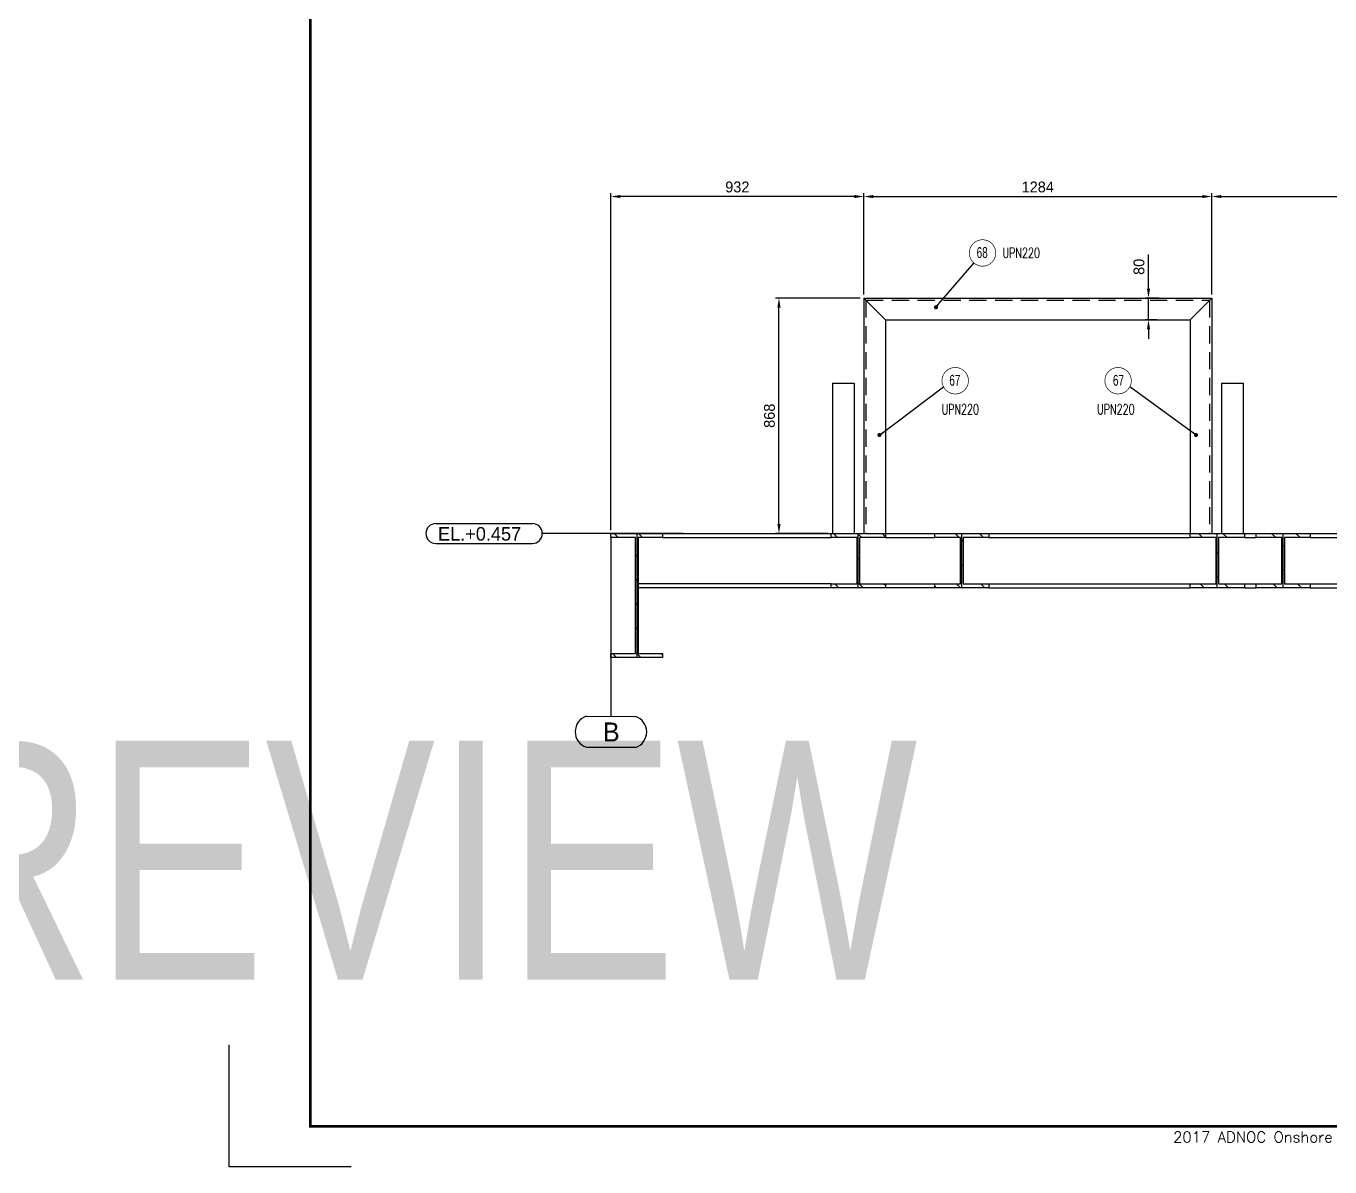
# Model space of a CAD drawing. Header units: millimetres. Extents: x 0 to 16187, y -20471 to 6290.
# Drawn here: x 12236.3 to 12717.2, y 5080.5 to 5501 of the extents above; entities that cross this region are included whole.
import ezdxf
from ezdxf.enums import TextEntityAlignment as Align

# ---------------------------------------------------------------- set-up
doc = ezdxf.new("R2018")
doc.units = ezdxf.units.MM
doc.header["$PDSIZE"] = -1
doc.linetypes.add('DASHED2', pattern=[9.525, 6.35, -3.175])
doc.layers.add('BORDER1', color=3, linetype='Continuous')
doc.layers.add('BORDER2', color=7, linetype='Continuous')
doc.styles.add('MtXpl_txt_shx', font='txt.shx', dxfattribs={"height": 0.2})
doc.styles.add('ROMANC', font='ROMANC', dxfattribs={"height": 5})
doc.styles.add('ROMANS', font='ROMANS.shx', dxfattribs={"width": 0.8})
doc.styles.add('ROMANT', font='ROMANT', dxfattribs={"height": 4})
doc.styles.add('SLDTEXTSTYLE2', font='TXT', dxfattribs={"width": 0.686449})
doc.dimstyles.new('AM_ISO', dxfattribs={"dimtxt": 3.5, "dimasz": 3.5, "dimexe": 1, "dimexo": 1, "dimgap": 1.5, "dimtad": 1, "dimdsep": 46, "dimtxsty": 'Standard', "dimcen": 0, "dimclrd": 1, "dimclre": 1, "dimclrt": 1, "dimadec": 0, "dimazin": 2, "dimtp": 0.1, "dimtm": 0.1, "dimtfac": 0.71, "dimtdec": 3, "dimtmove": 0, "dimatfit": 3, "dimfxl": 1, "dimlwd": -1, "dimlwe": -1, "dimarcsym": 1})
doc.dimstyles.new('AM_ISO$7', dxfattribs={"dimtxt": 3.5, "dimasz": 3.5, "dimexe": 1, "dimexo": 1, "dimgap": 1.5, "dimtad": 1, "dimtoh": 1, "dimdsep": 46, "dimtxsty": 'Standard', "dimcen": 0, "dimclrd": 1, "dimclre": 1, "dimclrt": 1, "dimadec": 0, "dimazin": 2, "dimtp": 0.1, "dimtm": 0.1, "dimtfac": 0.71, "dimtdec": 3, "dimtmove": 0, "dimatfit": 3, "dimfxl": 1, "dimlwd": -1, "dimlwe": -1, "dimarcsym": 1})
pattern_1 = [(135, (14453.5573, 4041.041), (-4.490128, -4.490128), [])]

# ---------------------------------------------------------------- blocks, each defined once
blk = doc.blocks.new('*D3326')
at = {"color": 1, "linetype": 'ByBlock'}
for p, q in [((12544.01, 5400.76), (12512.76, 5400.76)), ((12514.01, 5317.46), (12514.01, 5397.26)), ((12532.01, 5313.96), (12512.76, 5313.96))]:
    blk.add_line(p, q, dxfattribs=at)
at = {"color": 1}
for points in [[(12514.6, 5397.26), (12513.43, 5397.26), (12514.01, 5400.76)], [(12513.43, 5317.46), (12514.6, 5317.46), (12514.01, 5313.96)]]:
    blk.add_solid(points, dxfattribs=at)
at = {"layer": 'Defpoints', "color": 0}
for p in [(12514.01, 5400.76), (12545.26, 5400.76), (12533.26, 5313.96)]:
    blk.add_point(p, dxfattribs=at)
at = {"color": 1, "insert": (12510.51, 5357.36), "char_height": 4, "attachment_point": 5, "rotation": 90}
blk.add_mtext('868', dxfattribs=at)
blk = doc.blocks.new('*D3327')
at = {"color": 1, "linetype": 'ByBlock'}
for p, q in [((12545.26, 5402.01), (12545.26, 5439.42)), ((12673.66, 5402.01), (12673.66, 5439.42)), ((12548.76, 5438.17), (12670.16, 5438.17))]:
    blk.add_line(p, q, dxfattribs=at)
at = {"color": 1}
for points in [[(12548.76, 5438.75), (12548.76, 5437.58), (12545.26, 5438.17)], [(12670.16, 5437.58), (12670.16, 5438.75), (12673.66, 5438.17)]]:
    blk.add_solid(points, dxfattribs=at)
at = {"layer": 'Defpoints', "color": 0}
for p in [(12673.66, 5438.17), (12545.26, 5400.76), (12673.66, 5400.76)]:
    blk.add_point(p, dxfattribs=at)
at = {"color": 1, "insert": (12609.46, 5441.67), "char_height": 4, "attachment_point": 5}
blk.add_mtext('1284', dxfattribs=at)
blk = doc.blocks.new('*D3328')
at = {"color": 1, "linetype": 'ByBlock'}
for p, q in [((12452.06, 5315.21), (12452.06, 5439.42)), ((12545.26, 5402.01), (12545.26, 5439.42)), ((12541.76, 5438.17), (12455.56, 5438.17))]:
    blk.add_line(p, q, dxfattribs=at)
at = {"color": 1}
for points in [[(12455.56, 5438.75), (12455.56, 5437.58), (12452.06, 5438.17)], [(12541.76, 5437.58), (12541.76, 5438.75), (12545.26, 5438.17)]]:
    blk.add_solid(points, dxfattribs=at)
at = {"layer": 'Defpoints', "color": 0}
for p in [(12452.06, 5438.17), (12545.26, 5400.76), (12452.06, 5313.96)]:
    blk.add_point(p, dxfattribs=at)
at = {"color": 1, "insert": (12498.66, 5441.67), "char_height": 4, "attachment_point": 5}
blk.add_mtext('932', dxfattribs=at)
blk = doc.blocks.new('A$7E9318A251333')
at = {"color": 1}
blk.add_line((13.2, 77.37), (13.2, 11.43), dxfattribs=at)
at = {"color": 1, "ltscale": 0.2}
blk.add_line((4.15, 11.48), (22.25, 11.39), dxfattribs=at)
at = {"color": 1, "linetype": 'Continuous', "lineweight": 25}
blk.add_line((4.14, 0.09), (22.29, 0.01), dxfattribs=at)
at = {"color": 1, "ltscale": 0.2}
for centre, radius, start, end in [((5.98, 5.79), 5.98, 107.869, 252.0246), ((20.4, 5.69), 5.99, 287.9651, 71.9697)]:
    blk.add_arc(centre, radius, start, end, dxfattribs=at)
at = {"color": 1, "linetype": 'Continuous', "lineweight": 25}
blk.add_text('B', height=7, rotation=359.9537, dxfattribs=at).set_placement((10.17, 2.17))
blk = doc.blocks.new('A$7E9319A1D3A3DF')
at = {"color": 7, "linetype": 'Continuous', "lineweight": 25}
for p, q in [((3.67, 7.35), (39.25, 7.35)), ((3.67, 0), (39.25, 0))]:
    blk.add_line(p, q, dxfattribs=at)
blk.add_line((94.91, 3.67), (42.92, 3.67))
for centre, start, end in [((3.67, 3.67), 90, 270), ((39.25, 3.67), 270, 90)]:
    blk.add_arc(centre, 3.67, start, end, dxfattribs=at)
blk.add_text('EL.+0.457', height=5, dxfattribs=at).set_placement((4.45, 1.05))
blk = doc.blocks.new('*D3375')
at = {"color": 1, "linetype": 'ByBlock'}
for p, q in [((12673.66, 5402.01), (12673.66, 5439.42)), ((12809.16, 5397.91), (12809.16, 5439.42)), ((12677.16, 5438.17), (12805.66, 5438.17))]:
    blk.add_line(p, q, dxfattribs=at)
at = {"color": 1}
for points in [[(12677.16, 5438.75), (12677.16, 5437.58), (12673.66, 5438.17)], [(12805.66, 5437.58), (12805.66, 5438.75), (12809.16, 5438.17)]]:
    blk.add_solid(points, dxfattribs=at)
at = {"layer": 'Defpoints', "color": 0}
for p in [(12809.16, 5438.17), (12673.66, 5400.76), (12809.16, 5396.66)]:
    blk.add_point(p, dxfattribs=at)
at = {"color": 1, "insert": (12741.41, 5441.67), "char_height": 4, "attachment_point": 5}
blk.add_mtext('1355', dxfattribs=at)
blk = doc.blocks.new('*U609')
at = {"layer": 'BORDER1', "color": 154, "true_color": 0x1859a9, "const_width": 1}
blk.add_lwpolyline([(1.81, 811), (1144, 811), (1144, 0), (0, 0), (0, 811)], close=True, dxfattribs=at)
at = {"layer": 'BORDER2'}
blk.add_lwpolyline([(15, -15), (-30, -15), (-30, 30)], dxfattribs=at)
at = {"layer": 'BORDER2', "color": 154, "true_color": 0x1859a9, "style": 'ROMANS'}
blk.add_text('2017 ADNOC Onshore . All rights reserved. Abu Dhabi Company for Onshore Petroleum Operations Ltd. Restricted Circulation', height=4, dxfattribs=at).set_placement((489.5, -2), align=Align.TOP_CENTER)
at = {"layer": 'BORDER2', "flags": 8}
for tag, height, style, p in [('REV-A', 3.24, 'ROMANS', (986.93, 140.25)), ('RE-A', 8.06, 'ROMANT', (1084.63, 7.17))]:
    blk.add_attdef(tag, text='', height=height, dxfattribs=dict(at, style=style)).set_placement(p, align=Align.CENTER)
at = {"layer": 'BORDER2', "style": 'ROMANS', "width": 3.830216}
blk.add_attdef('DATE-A', text='', height=3.24, dxfattribs=at).set_placement((995.51, 140.25), (1008.51, 140.25), align=Align.FIT)
at = {"layer": 'BORDER2'}
for tag, height, style, p in [('DRN-A', 3.24, 'ROMANS', (1018.38, 140.25)), ('CHD-A', 3.24, 'ROMANS', (1032.35, 140.25)), ('APD-A', 3.24, 'ROMANS', (1046.64, 140.25)), ('CONS_CONT_VEND', 4.2, 'ROMANC', (1061.39, 72.83))]:
    blk.add_attdef(tag, text='', height=height, dxfattribs=dict(at, style=style)).set_placement(p, align=Align.CENTER)
at = {"layer": 'BORDER2', "style": 'ROMANS', "width": 0.8}
for tag, p, height in [('1:X', (997.23, 122.55), 3.5), ('LOC', (1042.74, 122.55), 3.5), ('PROJ_NO', (1118.64, 122.55), 3.5), ('CONS_DRG_NO', (1011, 63), 3)]:
    blk.add_attdef(tag, p, '', height=height, dxfattribs=at)
at = {"layer": 'BORDER2', "lineweight": 30, "width": 0.8, "flags": 104}
blk.add_attdef('COMMENTS-A', text='', height=2.2, dxfattribs=at).set_placement((1055.21, 142.07), align=Align.MIDDLE_LEFT)
at = {"layer": 'BORDER2', "style": 'ROMANS', "width": 0.8}
for tag, p in [('PROJECT_TITLE_1', (1061.07, 55.35)), ('PROJECT_TITLE_2', (1061.07, 49.3))]:
    blk.add_attdef(tag, text='', height=3.5, dxfattribs=at).set_placement(p, align=Align.MIDDLE)
at = {"layer": 'BORDER2', "style": 'ROMANT', "width": 0.8}
for tag, p in [('DRG_TITLE_1', (1061.07, 36.31)), ('DRG_TITLE_2', (1061.07, 28.31)), ('DRG_TITLE_3', (1061.07, 20.31))]:
    blk.add_attdef(tag, text='', height=5, dxfattribs=at).set_placement(p, align=Align.CENTER)
at = {"layer": 'BORDER2', "style": 'ROMANT'}
for tag, p in [('AR', (995, 7.17)), ('PA', (1011.74, 7.17)), ('DC', (1028.45, 7.17)), ('TS', (1120.84, 7.17))]:
    blk.add_attdef(tag, p, '', height=8.06, dxfattribs=at)
for tag, p in [('SRNO', (1074.7, 7.17)), ('SH', (1115.8, 7.18))]:
    blk.add_attdef(tag, text='', height=8.06, dxfattribs=at).set_placement(p, align=Align.RIGHT)
at = {"layer": 'BORDER2', "style": 'ROMANS', "flags": 2}
blk.add_attdef('TB_VERSION', text='', height=2, dxfattribs=at).set_placement((1, -1), align=Align.TOP_LEFT)
blk = doc.blocks.new('*D5499')
at = {"color": 1, "linetype": 'ByBlock'}
for p, q in [((12650.3, 5404.26), (12650.3, 5416.76)), ((12654.16, 5400.76), (12649.05, 5400.76)), ((12650.3, 5392.76), (12650.3, 5400.76)), ((12653.31, 5392.76), (12649.05, 5392.76)), ((12650.3, 5389.26), (12650.3, 5385.76))]:
    blk.add_line(p, q, dxfattribs=at)
at = {"color": 1}
for points in [[(12649.72, 5404.26), (12650.89, 5404.26), (12650.3, 5400.76)], [(12650.89, 5389.26), (12649.72, 5389.26), (12650.3, 5392.76)]]:
    blk.add_solid(points, dxfattribs=at)
at = {"layer": 'Defpoints', "color": 0}
for p in [(12650.3, 5400.76), (12655.41, 5400.76), (12654.56, 5392.76)]:
    blk.add_point(p, dxfattribs=at)
at = {"color": 1, "insert": (12646.8, 5412.26), "char_height": 4, "attachment_point": 5, "rotation": 90}
blk.add_mtext('80', dxfattribs=at)

msp = doc.modelspace()

# ---------------------------------------------------------------- hatches: boundary and pattern name
at = {"linetype": 'Continuous', "lineweight": 18}
h = msp.add_hatch(dxfattribs=at)
h.set_pattern_fill('ANSI31', scale=2, angle=90, style=0)
h.set_pattern_definition(pattern_1)
h.paths.add_polyline_path([(12452.05811, 5268.25957), (12461.57811, 5268.25957), (12461.57811, 5313.95957), (12452.05811, 5313.95957), (12452.05811, 5312.50957), (12461.12811, 5312.50957), (12461.12811, 5269.70957), (12452.05811, 5269.70957)], flags=0)
h = msp.add_hatch(dxfattribs=at)
h.set_pattern_fill('ANSI31', scale=2, angle=90, style=0)
h.set_pattern_definition(pattern_1)
h.paths.add_polyline_path([(12471.09811, 5268.25957), (12471.09811, 5269.70957), (12462.02811, 5269.70957), (12462.02811, 5312.50957), (12471.09811, 5312.50957), (12471.09811, 5313.95957), (12461.57811, 5313.95957), (12461.57811, 5268.25957)], flags=0)
h = msp.add_hatch(dxfattribs=at)
h.set_pattern_fill('ANSI31', scale=2, angle=90, style=0)
h.set_pattern_definition(pattern_1)
h.paths.add_polyline_path([(12533.25811, 5293.95957), (12543.25811, 5293.95957), (12543.25811, 5313.95957), (12533.25811, 5313.95957), (12533.25811, 5312.45957), (12542.80811, 5312.45957), (12542.80811, 5295.45957), (12533.25811, 5295.45957)], flags=0)
h = msp.add_hatch(dxfattribs=at)
h.set_pattern_fill('ANSI31', scale=2, angle=90, style=0)
h.set_pattern_definition(pattern_1)
h.paths.add_polyline_path([(12543.25811, 5293.95957), (12553.25811, 5293.95957), (12553.25811, 5295.45957), (12543.70811, 5295.45957), (12543.70811, 5312.45957), (12553.25811, 5312.45957), (12553.25811, 5313.95957), (12543.25811, 5313.95957)], flags=0)
h = msp.add_hatch(dxfattribs=at)
h.set_pattern_fill('ANSI31', scale=2, angle=90, style=0)
h.set_pattern_definition(pattern_1)
h.paths.add_polyline_path([(12581.00811, 5312.45957), (12581.00811, 5295.45957), (12571.45811, 5295.45957), (12571.45811, 5293.95957), (12581.45811, 5293.95957), (12581.45811, 5313.95957), (12571.45811, 5313.95957), (12571.45811, 5312.45957)], flags=0)
h = msp.add_hatch(dxfattribs=at)
h.set_pattern_fill('ANSI31', scale=2, angle=90, style=0)
h.set_pattern_definition(pattern_1)
h.paths.add_polyline_path([(12591.45811, 5313.95957), (12581.45811, 5313.95957), (12581.45811, 5293.95957), (12591.45811, 5293.95957), (12591.45811, 5295.45957), (12581.90811, 5295.45957), (12581.90811, 5312.45957), (12591.45811, 5312.45957)], flags=0)
h = msp.add_hatch(dxfattribs=at)
h.set_pattern_fill('ANSI31', scale=2, angle=90, style=0)
h.set_pattern_definition(pattern_1)
h.paths.add_polyline_path([(12675.65811, 5313.95957), (12665.65811, 5313.95957), (12665.65811, 5312.45957), (12675.20811, 5312.45957), (12675.20811, 5295.45957), (12665.65811, 5295.45957), (12665.65811, 5293.95957), (12675.65811, 5293.95957)], flags=0)
h = msp.add_hatch(dxfattribs=at)
h.set_pattern_fill('ANSI31', scale=2, angle=90, style=0)
h.set_pattern_definition(pattern_1)
h.paths.add_polyline_path([(12685.65811, 5313.95957), (12675.65811, 5313.95957), (12675.65811, 5293.95957), (12685.65811, 5293.95957), (12685.65811, 5295.45957), (12676.10811, 5295.45957), (12676.10811, 5312.45957), (12685.65811, 5312.45957)], flags=0)
h = msp.add_hatch(dxfattribs=at)
h.set_pattern_fill('ANSI31', scale=2, angle=90, style=0)
h.set_pattern_definition(pattern_1)
h.paths.add_polyline_path([(12699.50811, 5312.45957), (12699.50811, 5295.45957), (12689.95811, 5295.45957), (12689.95811, 5293.95957), (12699.95811, 5293.95957), (12699.95811, 5313.95957), (12689.95811, 5313.95957), (12689.95811, 5312.45957)], flags=0)
h = msp.add_hatch(dxfattribs=at)
h.set_pattern_fill('ANSI31', scale=2, angle=90, style=0)
h.set_pattern_definition(pattern_1)
h.paths.add_polyline_path([(12709.95811, 5313.95957), (12699.95811, 5313.95957), (12699.95811, 5293.95957), (12709.95811, 5293.95957), (12709.95811, 5295.45957), (12700.40811, 5295.45957), (12700.40811, 5312.45957), (12709.95811, 5312.45957)], flags=0)

# ---------------------------------------------------------------- linework, layer by layer
at = {"color": 7, "linetype": 'Continuous', "lineweight": 25}
for p, q in [((12545.25811, 5400.75957), (12673.65811, 5400.75957)), ((12545.25811, 5400.75957), (12553.25811, 5392.75957)), ((12545.25811, 5400.75957), (12545.25811, 5313.95957)), ((12665.65811, 5392.75957), (12673.65811, 5400.75957)), ((12673.65811, 5400.75957), (12673.65811, 5313.95957)), ((12553.25811, 5392.75957), (12665.65811, 5392.75957)), ((12553.25811, 5392.75957), (12553.25811, 5313.95957)), ((12665.65811, 5392.75957), (12665.65811, 5313.95957)), ((12533.75811, 5369.35957), (12541.75811, 5369.35957)), ((12533.75811, 5369.35957), (12533.75811, 5313.95957)), ((12541.75811, 5369.35957), (12541.75811, 5313.95957)), ((12677.15811, 5369.35957), (12677.15811, 5313.95957)), ((12677.15811, 5369.35957), (12685.15811, 5369.35957)), ((12685.15811, 5369.35957), (12685.15811, 5313.95957)), ((12452.05811, 5312.50957), (12452.05811, 5313.95957)), ((12452.05811, 5313.95957), (12461.57811, 5313.95957)), ((12461.57811, 5313.95957), (12461.57811, 5268.25957)), ((12461.57811, 5313.95957), (12471.09811, 5313.95957)), ((12471.09811, 5313.95957), (12471.09811, 5312.50957)), ((12533.25811, 5312.45957), (12533.25811, 5313.95957)), ((12533.25811, 5313.95957), (12543.25811, 5313.95957)), ((12543.25811, 5313.95957), (12553.25811, 5313.95957)), ((12543.25811, 5293.95957), (12543.25811, 5313.95957)), ((12553.25811, 5313.95957), (12553.25811, 5312.45957)), ((12571.45811, 5312.45957), (12571.45811, 5313.95957)), ((12571.45811, 5313.95957), (12581.45811, 5313.95957)), ((12581.45811, 5313.95957), (12591.45811, 5313.95957)), ((12581.45811, 5293.95957), (12581.45811, 5313.95957)), ((12591.45811, 5313.95957), (12591.45811, 5312.45957)), ((12665.65811, 5312.45957), (12665.65811, 5313.95957)), ((12665.65811, 5313.95957), (12675.65811, 5313.95957)), ((12675.65811, 5293.95957), (12675.65811, 5313.95957)), ((12675.65811, 5313.95957), (12685.65811, 5313.95957)), ((12685.65811, 5313.95957), (12685.65811, 5312.45957)), ((12689.95811, 5312.45957), (12689.95811, 5313.95957)), ((12689.95811, 5313.95957), (12699.95811, 5313.95957)), ((12699.95811, 5313.95957), (12709.95811, 5313.95957)), ((12699.95811, 5293.95957), (12699.95811, 5313.95957)), ((12709.95811, 5313.95957), (12709.95811, 5312.45957)), ((12461.12811, 5312.50957), (12452.05811, 5312.50957)), ((12461.12811, 5269.70957), (12461.12811, 5312.50957)), ((12471.09811, 5312.50957), (12462.02811, 5312.50957)), ((12462.02811, 5312.50957), (12462.02811, 5269.70957)), ((12542.80811, 5312.45957), (12533.25811, 5312.45957)), ((12542.80811, 5295.45957), (12542.80811, 5312.45957)), ((12553.25811, 5312.45957), (12543.70811, 5312.45957)), ((12543.70811, 5312.45957), (12543.70811, 5295.45957)), ((12581.00811, 5312.45957), (12571.45811, 5312.45957)), ((12581.00811, 5295.45957), (12581.00811, 5312.45957)), ((12591.45811, 5312.45957), (12581.90811, 5312.45957)), ((12581.90811, 5312.45957), (12581.90811, 5295.45957)), ((12675.20811, 5312.45957), (12665.65811, 5312.45957)), ((12675.20811, 5295.45957), (12675.20811, 5312.45957)), ((12685.65811, 5312.45957), (12676.10811, 5312.45957)), ((12676.10811, 5312.45957), (12676.10811, 5295.45957)), ((12699.50811, 5312.45957), (12689.95811, 5312.45957)), ((12699.50811, 5295.45957), (12699.50811, 5312.45957)), ((12709.95811, 5312.45957), (12700.40811, 5312.45957)), ((12700.40811, 5312.45957), (12700.40811, 5295.45957)), ((12533.25811, 5293.95957), (12533.25811, 5295.45957)), ((12533.25811, 5295.45957), (12542.80811, 5295.45957)), ((12543.70811, 5295.45957), (12553.25811, 5295.45957)), ((12553.25811, 5295.45957), (12553.25811, 5293.95957)), ((12571.45811, 5295.45957), (12581.00811, 5295.45957)), ((12571.45811, 5293.95957), (12571.45811, 5295.45957)), ((12581.90811, 5295.45957), (12591.45811, 5295.45957)), ((12591.45811, 5295.45957), (12591.45811, 5293.95957)), ((12665.65811, 5295.45957), (12675.20811, 5295.45957)), ((12665.65811, 5293.95957), (12665.65811, 5295.45957)), ((12676.10811, 5295.45957), (12685.65811, 5295.45957)), ((12685.65811, 5295.45957), (12685.65811, 5293.95957)), ((12689.95811, 5293.95957), (12689.95811, 5295.45957)), ((12689.95811, 5295.45957), (12699.50811, 5295.45957)), ((12700.40811, 5295.45957), (12709.95811, 5295.45957)), ((12709.95811, 5295.45957), (12709.95811, 5293.95957)), ((12543.25811, 5293.95957), (12533.25811, 5293.95957)), ((12553.25811, 5293.95957), (12543.25811, 5293.95957)), ((12581.45811, 5293.95957), (12571.45811, 5293.95957)), ((12591.45811, 5293.95957), (12581.45811, 5293.95957)), ((12675.65811, 5293.95957), (12665.65811, 5293.95957)), ((12685.65811, 5293.95957), (12675.65811, 5293.95957)), ((12699.95811, 5293.95957), (12689.95811, 5293.95957)), ((12709.95811, 5293.95957), (12699.95811, 5293.95957)), ((12452.05811, 5268.25957), (12452.05811, 5269.70957)), ((12452.05811, 5269.70957), (12461.12811, 5269.70957)), ((12461.57811, 5268.25957), (12452.05811, 5268.25957)), ((12471.09811, 5268.25957), (12461.57811, 5268.25957)), ((12462.02811, 5269.70957), (12471.09811, 5269.70957)), ((12471.09811, 5269.70957), (12471.09811, 5268.25957))]:
    msp.add_line(p, q, dxfattribs=at)
at = {"color": 2, "linetype": 'DASHED2'}
for p, q in [((12546.10811, 5399.90957), (12672.80811, 5399.90957)), ((12546.10811, 5399.90957), (12546.10811, 5313.95957)), ((12672.80811, 5399.90957), (12672.80811, 5313.95957))]:
    msp.add_line(p, q, dxfattribs=at)
for p, q in [((12471.09811, 5313.95957), (13064.41811, 5313.95957)), ((12471.09811, 5312.50957), (12533.25811, 5312.45957)), ((12553.25811, 5312.45957), (12571.45811, 5312.45957)), ((12591.45811, 5312.45957), (12665.65811, 5312.45957)), ((12685.65811, 5312.45957), (12689.95811, 5312.45957)), ((12709.95811, 5312.45957), (12772.45811, 5312.45957)), ((12533.25811, 5295.45957), (12462.02811, 5295.45957)), ((12553.25811, 5295.45957), (12571.45811, 5295.45957)), ((12591.45811, 5295.45957), (12665.65811, 5295.45957)), ((12685.65811, 5295.45957), (12689.95811, 5295.45957)), ((12709.95811, 5295.45957), (12772.45811, 5295.45957)), ((12533.25811, 5293.95957), (12462.02811, 5293.95957)), ((12571.45811, 5293.95957), (12553.25811, 5293.95957)), ((12591.45811, 5293.95957), (12665.65811, 5293.95957)), ((12685.65811, 5293.95957), (12689.95811, 5293.95957)), ((12709.95811, 5293.95957), (12772.45811, 5293.95957))]:
    msp.add_line(p, q)
at = {"color": 4}
for points in [[(12584.21709, 5417.36405, 0.25, 0.25, -1), (12593.96709, 5417.36405, 0.25, 0.25, -1)], [(12574.1352, 5370.27555, 0.25, 0.25, -1), (12583.8852, 5370.27555, 0.25, 0.25, -1)], [(12643.958, 5370.27555, 0.25, 0.25, 1), (12634.208, 5370.27555, 0.25, 0.25, 1)]]:
    msp.add_lwpolyline(points, format="xyseb", close=True, dxfattribs=at)

# ---------------------------------------------------------------- block references
for name, p in [('A$7E9319A1D3A3DF', (12383.81374, 5310.28457)), ('A$7E9318A251333', (12438.85661, 5235.13977))]:
    msp.add_blockref(name, p)
at = {"layer": 'BORDER1'}
ref = msp.add_blockref('*U609', (10536.99468, 5095.49056), dxfattribs=at)
lines = msp.add_mtext('\\W0.80000;ISSUED FOR REVIEW\\P', dxfattribs={"layer": 'BORDER2', "insert": (11592.20465, 5237.56499), "char_height": 88, "attachment_point": 1})
ref.add_attrib('COMMENTS-A', '', (11592.20465, 5237.56499), dxfattribs={"flags": 104}).embed_mtext(lines)
msp.add_blockref('*U609', (12341.21526, 5095.49056), dxfattribs=at)

# ---------------------------------------------------------------- texts
at = {"color": 4, "style": 'SLDTEXTSTYLE2', "width": 0.686449}
for s, p in [('68', (12588.95892, 5417.51843)), ('67', (12578.87702, 5370.42993)), ('67', (12639.21618, 5370.42993))]:
    msp.add_text(s, height=4, dxfattribs=at).set_placement(p, align=Align.MIDDLE_CENTER)
at = {"color": 4, "style": 'MtXpl_txt_shx', "width": 0.6875}
for p in [(12596.46788, 5415.53349), (12574.00023, 5357.88623), (12631.35187, 5357.88623)]:
    msp.add_text('UPN220', height=3.75, dxfattribs=at).set_placement(p)

# ---------------------------------------------------------------- dimensions: what is measured, and where the dimension line sits
for base, p1, p2, picture, middle in [((12452.05811, 5438.16685), (12545.25811, 5400.75957), (12452.05811, 5313.95957), '*D3328', (12498.65811, 5441.66685)), ((12673.65811, 5438.16685), (12545.25811, 5400.75957), (12673.65811, 5400.75957), '*D3327', (12609.45811, 5441.66685)), ((12809.15811, 5438.16685), (12673.65811, 5400.75957), (12809.15811, 5396.65957), '*D3375', (12741.40811, 5441.66685))]:
    dim = msp.add_linear_dim(base=base, p1=p1, p2=p2, dimstyle='AM_ISO', override={"dimtxt": 4, "dimexe": 1.25, "dimexo": 1.25, "dimlfac": 10})
    dim.commit()
    dim.dimension.update_dxf_attribs({"geometry": picture, "text_midpoint": middle})
for base, p1, p2, picture, middle in [((12650.30488, 5400.75957), (12654.56025, 5392.75957), (12655.41132, 5400.75957), '*D5499', (12646.80488, 5412.25957)), ((12514.01272, 5400.75957), (12533.25811, 5313.95957), (12545.25811, 5400.75957), '*D3326', (12510.51272, 5357.35957))]:
    dim = msp.add_linear_dim(base=base, p1=p1, p2=p2, angle=90, dimstyle='AM_ISO', override={"dimtxt": 4, "dimexe": 1.25, "dimexo": 1.25, "dimlfac": 10})
    dim.commit()
    dim.dimension.update_dxf_attribs({"geometry": picture, "text_midpoint": middle})

# ---------------------------------------------------------------- leaders
at = {"color": 4}
for points in [[(12571.91412, 5397.34522), (12585.91747, 5413.66441)], [(12551.07838, 5350.25672), (12574.68886, 5368.01909)], [(12667.83784, 5350.25672), (12643.40435, 5368.01909)]]:
    msp.add_leader(points, dimstyle='AM_ISO$7', override={"dimasz": 1.5, "dimldrblk": 'Dot'}, dxfattribs=at)

doc.saveas('drawing.dxf')
